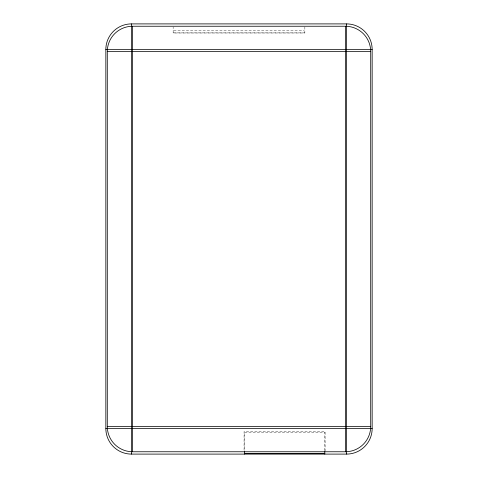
<?xml version="1.0" encoding="UTF-8"?>
<svg xmlns="http://www.w3.org/2000/svg" width="478" height="478" viewBox="0 0 478 478"><rect width="100%" height="100%" fill="white"/><g stroke="black" fill="none" stroke-linecap="round" stroke-linejoin="round"><path stroke-width="0.36" stroke-dasharray="2.39 1.79" d="M173.747 30.729L304.253 30.729M173.144 32.892L304.856 32.892M325.118 451.244L325.118 431.497L244.067 431.497L244.067 451.758M324.789 450.581L324.789 432.19L244.479 432.19L244.479 450.581M304.856 26.917L304.856 32.994L173.144 32.994L173.144 26.917"/><path stroke-width="0.72" d="M131.45 23.9L346.55 23.9A25.609 25.609 0 0 1 372.159 49.509L372.159 428.491A25.609 25.609 0 0 1 346.55 454.1L131.45 454.1A25.609 25.609 0 0 1 105.841 428.491L105.841 49.509A25.609 25.609 0 0 1 131.45 23.9L131.45 454.1M132.621 26.242L345.379 26.242A25.328 25.328 0 0 1 370.707 51.57L370.707 426.43A25.328 25.328 0 0 1 345.379 451.758L132.621 451.758A25.328 25.328 0 0 1 107.293 426.43L107.293 51.57A25.328 25.328 0 0 1 132.621 26.242L132.621 451.758M105.841 49.509L372.159 49.509M107.293 51.57L370.707 51.57M107.293 426.43L370.707 426.43M105.841 428.491L372.159 428.491M244.479 453.544L324.789 453.544M346.55 23.9L346.55 454.1M345.379 26.242L345.379 451.758M324.789 451.668L324.789 454.1M244.479 451.668L244.479 454.1"/></g></svg>
